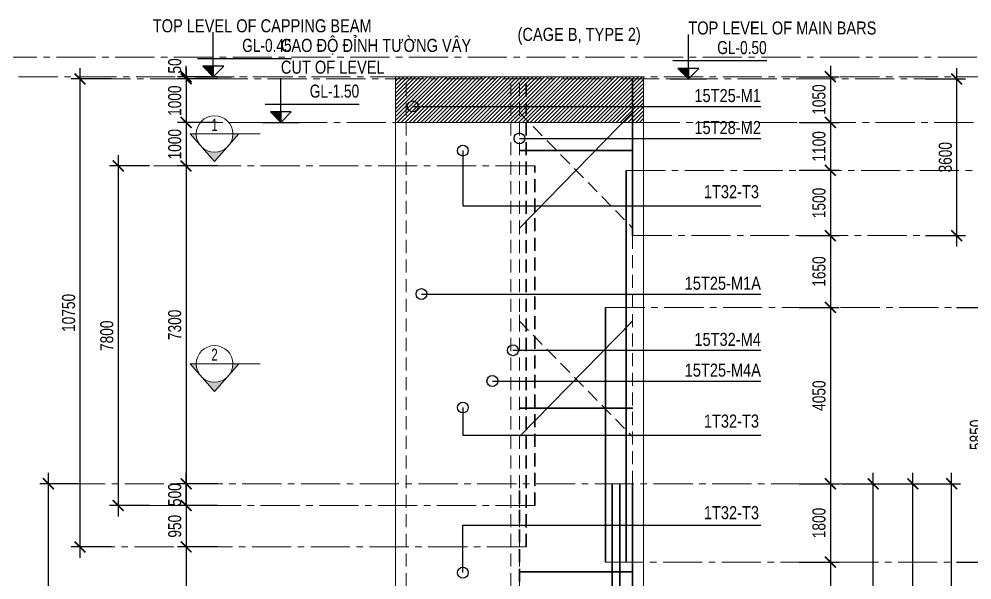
# Model space of a CAD drawing. Header units: millimetres. Extents: x 2746337 to 7547699, y -363432 to 15720.
# Drawn here: x 3799985 to 3821882, y -11918 to 964 of the extents above; entities that cross this region are included whole.
import ezdxf
from ezdxf.enums import TextEntityAlignment as Align

# ---------------------------------------------------------------- set-up
doc = ezdxf.new("R2010")
doc.units = ezdxf.units.MM
doc.header["$LTSCALE"] = 1200
doc.header["$PDMODE"] = 3
for name, pattern in [('CENTER2', [1.125, 0.75, -0.125, 0.125, -0.125]), ('CONTINOUS', [0]), ('HIDDEN', [0.375, 0.25, -0.125])]:
    doc.linetypes.add(name, pattern=pattern)
for name, color, linetype, lineweight in [('1', 9, 'Continuous', 13), ('BOUND', 3, 'Continuous', 20), ('C1CO', 4, 'Continuous', 35), ('ENOTE', 2, 'Continuous', 15), ('Grid line', 160, 'CENTER2', 5), ('HIDE', 8, 'HIDDEN', 13), ('K-THUOC', 1, 'Continuous', 18), ('LEADER', 8, 'Continuous', 9), ('T1CO', 4, 'Continuous', 20), ('T1HI', 4, 'HIDDEN', 13), ('TCCO', 4, 'Continuous', 35), ('TCHI', 4, 'HIDDEN', 30), ('TEXTMA', 2, 'Continuous', 13), ('TEXTVN', 2, 'Continuous', 20)]:
    doc.layers.add(name, color=color, linetype=linetype, lineweight=lineweight)
for name, color, linetype in [('CDC.02.DIM', 1, 'Continuous'), ('CDC.06.TEXT', 2, 'Continuous'), ('CDC.10.HATCH', 251, 'Continuous')]:
    doc.layers.add(name, color=color, linetype=linetype)
doc.styles.add('DB_Arial', font='arial.ttf', dxfattribs={"width": 0.8})
doc.styles.add('SMTEXT', font='arial.ttf', dxfattribs={"width": 0.75})
doc.styles.add('TEXTVN', font='VHELVCN.TTF', dxfattribs={"width": 0.8})
doc.dimstyles.new('BSV1-100', dxfattribs={"dimtxt": 300, "dimasz": 250, "dimexe": 200, "dimexo": 0, "dimgap": 108, "dimtad": 1, "dimdec": 0, "dimdsep": 46, "dimtxsty": 'SMTEXT', "dimblk": 'ARCHTICK', "dimcen": 100, "dimdle": 250, "dimclrd": 256, "dimclre": 256, "dimclrt": 1, "dimadec": 0, "dimazin": 0, "dimtfac": 1, "dimtdec": 0, "dimtix": 1, "dimtmove": 2, "dimatfit": 3, "dimfxl": 720, "dimfxlon": 1, "dimtolj": 1, "dimtzin": 0, "dimarcsym": 0})
doc.dimstyles.new('BSV25', dxfattribs={"dimtxt": 300, "dimasz": 250, "dimexe": 200, "dimexo": 0, "dimgap": 108, "dimtad": 1, "dimdec": 0, "dimlfac": 0.25, "dimdsep": 46, "dimtxsty": 'SMTEXT', "dimblk": 'ARCHTICK', "dimcen": 100, "dimdle": 250, "dimclrd": 256, "dimclre": 256, "dimclrt": 2, "dimadec": 0, "dimazin": 0, "dimtfac": 1, "dimtdec": 0, "dimtix": 1, "dimtmove": 2, "dimatfit": 3, "dimfxl": 800, "dimfxlon": 1, "dimtolj": 1, "dimtzin": 0, "dimarcsym": 0})

# ---------------------------------------------------------------- blocks, each defined once
blk = doc.blocks.new('_ArchTick')
at = {"color": 0, "linetype": 'ByBlock', "const_width": 0.15}
blk.add_lwpolyline([(-0.5, -0.5), (0.5, 0.5)], dxfattribs=at)
blk = doc.blocks.new('*D2660')
at = {"layer": 'Defpoints', "color": 0, "transparency": 16777216}
for p in [(3769489, 90), (3768926, -4760), (3804039, -4760)]:
    blk.add_point(p, dxfattribs=at)
at = {"layer": 'K-THUOC', "lineweight": -2, "transparency": 16777216}
for p, q in [((3768926, 340), (3768926, -5010)), ((3769489, 90), (3768726, 90)), ((3769646, -4760), (3768726, -4760))]:
    blk.add_line(p, q, dxfattribs=at)
at = {"layer": 'K-THUOC', "lineweight": -2, "transparency": 16777216, "xscale": 250, "yscale": 250, "zscale": 250}
for p, rotation in [((3768926, 90), 90), ((3768926, -4760), 270)]:
    blk.add_blockref('_ArchTick', p, dxfattribs=dict(at, rotation=rotation))
at = {"layer": 'K-THUOC', "color": 1, "transparency": 16777216, "insert": (3768665, -2335), "char_height": 300, "attachment_point": 5, "rotation": 90, "style": 'SMTEXT'}
blk.add_mtext('\\A1;4850', dxfattribs=at)
blk = doc.blocks.new('*D2661')
at = {"layer": 'Defpoints', "color": 0, "transparency": 16777216}
for p in [(3804039, -4760), (3768926, -9260), (3804039, -9260)]:
    blk.add_point(p, dxfattribs=at)
at = {"layer": 'K-THUOC', "lineweight": -2, "transparency": 16777216}
for p, q in [((3768926, -4510), (3768926, -9510)), ((3769646, -4760), (3768726, -4760)), ((3769646, -9260), (3768726, -9260))]:
    blk.add_line(p, q, dxfattribs=at)
at = {"layer": 'K-THUOC', "lineweight": -2, "transparency": 16777216, "xscale": 250, "yscale": 250, "zscale": 250}
for p, rotation in [((3768926, -4760), 90), ((3768926, -9260), 270)]:
    blk.add_blockref('_ArchTick', p, dxfattribs=dict(at, rotation=rotation))
at = {"layer": 'K-THUOC', "color": 1, "transparency": 16777216, "insert": (3768665, -7010), "char_height": 300, "attachment_point": 5, "rotation": 90, "style": 'SMTEXT'}
blk.add_mtext('\\A1;4500', dxfattribs=at)
blk = doc.blocks.new('*D2662')
at = {"layer": 'Defpoints', "color": 0, "transparency": 16777216}
for p in [(3804039, -9260), (3768926, -13060), (3804039, -13060)]:
    blk.add_point(p, dxfattribs=at)
at = {"layer": 'K-THUOC', "lineweight": -2, "transparency": 16777216}
for p, q in [((3768926, -9010), (3768926, -13310)), ((3769646, -9260), (3768726, -9260)), ((3769646, -13060), (3768726, -13060))]:
    blk.add_line(p, q, dxfattribs=at)
at = {"layer": 'K-THUOC', "lineweight": -2, "transparency": 16777216, "xscale": 250, "yscale": 250, "zscale": 250}
for p, rotation in [((3768926, -9260), 90), ((3768926, -13060), 270)]:
    blk.add_blockref('_ArchTick', p, dxfattribs=dict(at, rotation=rotation))
at = {"layer": 'K-THUOC', "color": 1, "transparency": 16777216, "insert": (3768665, -11160), "char_height": 300, "attachment_point": 5, "rotation": 90, "style": 'SMTEXT'}
blk.add_mtext('\\A1;3800', dxfattribs=at)
blk = doc.blocks.new('*D2665')
at = {"layer": 'Defpoints', "color": 0, "transparency": 16777216}
for p in [(3825555, -1410), (3819858, -25910), (3830723, -25910)]:
    blk.add_point(p, dxfattribs=at)
at = {"layer": 'K-THUOC', "lineweight": -2, "transparency": 16777216}
for p, q in [((3830723, -1160), (3830723, -26160)), ((3830003, -1410), (3830923, -1410)), ((3830003, -25910), (3830923, -25910))]:
    blk.add_line(p, q, dxfattribs=at)
at = {"layer": 'K-THUOC', "lineweight": -2, "transparency": 16777216, "xscale": 250, "yscale": 250, "zscale": 250}
for p, rotation in [((3830723, -1410), 90), ((3830723, -25910), 270)]:
    blk.add_blockref('_ArchTick', p, dxfattribs=dict(at, rotation=rotation))
at = {"layer": 'K-THUOC', "color": 1, "transparency": 16777216, "insert": (3830462, -13660), "char_height": 300, "attachment_point": 5, "rotation": 90, "style": 'SMTEXT'}
blk.add_mtext('\\A1;24500', dxfattribs=at)
blk = doc.blocks.new('*D2667')
at = {"layer": 'Defpoints', "color": 0, "transparency": 16777216}
for p in [(3824755, 90), (3831784, 90), (3819858, -25910)]:
    blk.add_point(p, dxfattribs=at)
at = {"layer": 'K-THUOC', "lineweight": -2, "transparency": 16777216}
for p, q in [((3831784, -26160), (3831784, 340)), ((3831064, 90), (3831984, 90)), ((3831064, -25910), (3831984, -25910))]:
    blk.add_line(p, q, dxfattribs=at)
at = {"layer": 'K-THUOC', "lineweight": -2, "transparency": 16777216, "xscale": 250, "yscale": 250, "zscale": 250}
for p, rotation in [((3831784, 90), 90), ((3831784, -25910), 270)]:
    blk.add_blockref('_ArchTick', p, dxfattribs=dict(at, rotation=rotation))
at = {"layer": 'K-THUOC', "color": 1, "transparency": 16777216, "insert": (3831522, -12910), "char_height": 300, "attachment_point": 5, "rotation": 90, "style": 'SMTEXT'}
blk.add_mtext('\\A1;26000', dxfattribs=at)
blk = doc.blocks.new('SIGSEC')
at = {"layer": '1', "lineweight": 9}
h = blk.add_hatch(color=256, dxfattribs=at)
h.dxf.hatch_style = 1
h.paths.add_polyline_path([(-420, 0), (-560, 0), (-315, -278, -0.182676)])
h = blk.add_hatch(color=256, dxfattribs=at)
h.dxf.hatch_style = 1
h.paths.add_polyline_path([(560, 0), (420, 0, -0.182676), (315, -278)])
h = blk.add_hatch(color=256, dxfattribs=at)
h.dxf.hatch_style = 1
h.paths.add_polyline_path([(315, -278, -0.451416), (-315, -278), (0, -635)])
at = {"layer": '1', "lineweight": 9, "elevation": 0}
blk.add_lwpolyline([(1050, 0), (-560, 0), (0, -635), (560, 0)], dxfattribs=at)
at = {"layer": '1', "lineweight": 9}
blk.add_circle((0, 0), 420, dxfattribs=at)
at = {"layer": 'BOUND', "lineweight": 9, "style": 'TEXTVN', "width": 0.8}
blk.add_attdef('SEC', text='', height=280, dxfattribs=at).set_placement((0, 210, 0), align=Align.MIDDLE_CENTER)
blk = doc.blocks.new('*D2675')
at = {"layer": 'Defpoints', "color": 0, "transparency": 16777216}
for p in [(3814334, -360), (3814334, -1410), (3818629, -1410)]:
    blk.add_point(p, dxfattribs=at)
at = {"layer": 'K-THUOC', "lineweight": -2, "transparency": 16777216}
for p, q in [((3818629, -110), (3818629, -1660)), ((3817909, -360), (3818829, -360)), ((3817909, -1410), (3818829, -1410))]:
    blk.add_line(p, q, dxfattribs=at)
at = {"layer": 'K-THUOC', "lineweight": -2, "transparency": 16777216, "xscale": 250, "yscale": 250, "zscale": 250}
for p, rotation in [((3818629, -360), 90), ((3818629, -1410), 270)]:
    blk.add_blockref('_ArchTick', p, dxfattribs=dict(at, rotation=rotation))
at = {"layer": 'K-THUOC', "color": 1, "transparency": 16777216, "insert": (3818368, -885), "char_height": 300, "attachment_point": 5, "rotation": 90, "style": 'SMTEXT'}
blk.add_mtext('\\A1;1050', dxfattribs=at)
blk = doc.blocks.new('*D2676')
at = {"layer": 'Defpoints', "color": 0, "transparency": 16777216}
for p in [(3811854, -2510), (3811854, -4010), (3818629, -4010)]:
    blk.add_point(p, dxfattribs=at)
at = {"layer": 'K-THUOC', "lineweight": -2, "transparency": 16777216}
for p, q in [((3818629, -2260), (3818629, -4260)), ((3817909, -2510), (3818829, -2510)), ((3817909, -4010), (3818829, -4010))]:
    blk.add_line(p, q, dxfattribs=at)
at = {"layer": 'K-THUOC', "lineweight": -2, "transparency": 16777216, "xscale": 250, "yscale": 250, "zscale": 250}
for p, rotation in [((3818629, -2510), 90), ((3818629, -4010), 270)]:
    blk.add_blockref('_ArchTick', p, dxfattribs=dict(at, rotation=rotation))
at = {"layer": 'K-THUOC', "color": 1, "transparency": 16777216, "insert": (3818368, -3260), "char_height": 300, "attachment_point": 5, "rotation": 90, "style": 'SMTEXT'}
blk.add_mtext('\\A1;1500', dxfattribs=at)
blk = doc.blocks.new('*D2677')
at = {"layer": 'Defpoints', "color": 0, "transparency": 16777216}
for p in [(3811854, -4010), (3811854, -5660), (3818629, -5660)]:
    blk.add_point(p, dxfattribs=at)
at = {"layer": 'K-THUOC', "lineweight": -2, "transparency": 16777216}
for p, q in [((3818629, -3760), (3818629, -5910)), ((3817909, -4010), (3818829, -4010)), ((3817909, -5660), (3818829, -5660))]:
    blk.add_line(p, q, dxfattribs=at)
at = {"layer": 'K-THUOC', "lineweight": -2, "transparency": 16777216, "xscale": 250, "yscale": 250, "zscale": 250}
for p, rotation in [((3818629, -4010), 90), ((3818629, -5660), 270)]:
    blk.add_blockref('_ArchTick', p, dxfattribs=dict(at, rotation=rotation))
at = {"layer": 'K-THUOC', "color": 1, "transparency": 16777216, "insert": (3818368, -4835), "char_height": 300, "attachment_point": 5, "rotation": 90, "style": 'SMTEXT'}
blk.add_mtext('\\A1;1650', dxfattribs=at)
blk = doc.blocks.new('*D2678')
at = {"layer": 'Defpoints', "color": 0, "transparency": 16777216}
for p in [(3811854, -5660), (3811854, -9710), (3818629, -9710)]:
    blk.add_point(p, dxfattribs=at)
at = {"layer": 'K-THUOC', "lineweight": -2, "transparency": 16777216}
for p, q in [((3818629, -5410), (3818629, -9960)), ((3817909, -5660), (3818829, -5660)), ((3817909, -9710), (3818829, -9710))]:
    blk.add_line(p, q, dxfattribs=at)
at = {"layer": 'K-THUOC', "lineweight": -2, "transparency": 16777216, "xscale": 250, "yscale": 250, "zscale": 250}
for p, rotation in [((3818629, -5660), 90), ((3818629, -9710), 270)]:
    blk.add_blockref('_ArchTick', p, dxfattribs=dict(at, rotation=rotation))
at = {"layer": 'K-THUOC', "color": 1, "transparency": 16777216, "insert": (3818368, -7685), "char_height": 300, "attachment_point": 5, "rotation": 90, "style": 'SMTEXT'}
blk.add_mtext('\\A1;4050', dxfattribs=at)
blk = doc.blocks.new('*D2679')
at = {"layer": 'Defpoints', "color": 0, "transparency": 16777216}
for p in [(3811854, -9710), (3811854, -11510), (3818629, -11510)]:
    blk.add_point(p, dxfattribs=at)
at = {"layer": 'K-THUOC', "lineweight": -2, "transparency": 16777216}
for p, q in [((3818629, -9460), (3818629, -11760)), ((3817909, -9710), (3818829, -9710)), ((3817909, -11510), (3818829, -11510))]:
    blk.add_line(p, q, dxfattribs=at)
at = {"layer": 'K-THUOC', "lineweight": -2, "transparency": 16777216, "xscale": 250, "yscale": 250, "zscale": 250}
for p, rotation in [((3818629, -9710), 90), ((3818629, -11510), 270)]:
    blk.add_blockref('_ArchTick', p, dxfattribs=dict(at, rotation=rotation))
at = {"layer": 'K-THUOC', "color": 1, "transparency": 16777216, "insert": (3818368, -10610), "char_height": 300, "attachment_point": 5, "rotation": 90, "style": 'SMTEXT'}
blk.add_mtext('\\A1;1800', dxfattribs=at)
blk = doc.blocks.new('*D2680')
at = {"layer": 'Defpoints', "color": 0, "transparency": 16777216}
for p in [(3811854, -11510), (3811854, -18710), (3818629, -18710)]:
    blk.add_point(p, dxfattribs=at)
at = {"layer": 'K-THUOC', "lineweight": -2, "transparency": 16777216}
for p, q in [((3818629, -11260), (3818629, -18960)), ((3817909, -11510), (3818829, -11510)), ((3817909, -18710), (3818829, -18710))]:
    blk.add_line(p, q, dxfattribs=at)
at = {"layer": 'K-THUOC', "lineweight": -2, "transparency": 16777216, "xscale": 250, "yscale": 250, "zscale": 250}
for p, rotation in [((3818629, -11510), 90), ((3818629, -18710), 270)]:
    blk.add_blockref('_ArchTick', p, dxfattribs=dict(at, rotation=rotation))
at = {"layer": 'K-THUOC', "color": 1, "transparency": 16777216, "insert": (3818368, -15110), "char_height": 300, "attachment_point": 5, "rotation": 90, "style": 'SMTEXT'}
blk.add_mtext('\\A1;7200', dxfattribs=at)
blk = doc.blocks.new('*D2685')
at = {"layer": 'Defpoints', "color": 0, "transparency": 16777216}
for p in [(3810803, -9710), (3821416, -9710), (3810803, -21410)]:
    blk.add_point(p, dxfattribs=at)
at = {"layer": 'K-THUOC', "lineweight": -2, "transparency": 16777216}
for p, q in [((3821416, -21660), (3821416, -9460)), ((3820696, -9710), (3821616, -9710)), ((3820696, -21410), (3821616, -21410))]:
    blk.add_line(p, q, dxfattribs=at)
at = {"layer": 'K-THUOC', "lineweight": -2, "transparency": 16777216, "xscale": 250, "yscale": 250, "zscale": 250}
for p, rotation in [((3821416, -9710), 90), ((3821416, -21410), 270)]:
    blk.add_blockref('_ArchTick', p, dxfattribs=dict(at, rotation=rotation))
at = {"layer": 'K-THUOC', "color": 1, "transparency": 16777216, "insert": (3821155, -15560), "char_height": 300, "attachment_point": 5, "rotation": 90, "style": 'SMTEXT'}
blk.add_mtext('\\A1;11700', dxfattribs=at)
blk = doc.blocks.new('*D2686')
at = {"layer": 'Defpoints', "color": 0, "transparency": 16777216}
for p in [(3812068, -2510), (3823147, -2510), (3812068, -11510)]:
    blk.add_point(p, dxfattribs=at)
at = {"layer": 'K-THUOC', "lineweight": -2, "transparency": 16777216}
for p, q in [((3823147, -11760), (3823147, -2260)), ((3822427, -2510), (3823347, -2510)), ((3822427, -11510), (3823347, -11510))]:
    blk.add_line(p, q, dxfattribs=at)
at = {"layer": 'K-THUOC', "lineweight": -2, "transparency": 16777216, "xscale": 250, "yscale": 250, "zscale": 250}
for p, rotation in [((3823147, -2510), 90), ((3823147, -11510), 270)]:
    blk.add_blockref('_ArchTick', p, dxfattribs=dict(at, rotation=rotation))
at = {"layer": 'K-THUOC', "color": 1, "transparency": 16777216, "insert": (3822886, -7010), "char_height": 300, "attachment_point": 5, "rotation": 90, "style": 'SMTEXT'}
blk.add_mtext('\\A1;9000', dxfattribs=at)
blk = doc.blocks.new('*D2687')
at = {"layer": 'Defpoints', "color": 0, "transparency": 16777216}
for p in [(3811484, -410), (3821532, -410), (3811504, -4010)]:
    blk.add_point(p, dxfattribs=at)
at = {"layer": 'K-THUOC', "lineweight": -2, "transparency": 16777216}
for p, q in [((3821532, -4260), (3821532, -160)), ((3820812, -410), (3821732, -410)), ((3820812, -4010), (3821732, -4010))]:
    blk.add_line(p, q, dxfattribs=at)
at = {"layer": 'K-THUOC', "lineweight": -2, "transparency": 16777216, "xscale": 250, "yscale": 250, "zscale": 250}
for p, rotation in [((3821532, -410), 90), ((3821532, -4010), 270)]:
    blk.add_blockref('_ArchTick', p, dxfattribs=dict(at, rotation=rotation))
at = {"layer": 'K-THUOC', "color": 1, "transparency": 16777216, "insert": (3821271, -2210), "char_height": 300, "attachment_point": 5, "rotation": 90, "style": 'SMTEXT'}
blk.add_mtext('\\A1;3600', dxfattribs=at)
blk = doc.blocks.new('*D2688')
at = {"layer": 'Defpoints', "color": 0, "transparency": 16777216}
for p in [(3810503, -9710), (3820524, -9710), (3810503, -19710)]:
    blk.add_point(p, dxfattribs=at)
at = {"layer": 'K-THUOC', "lineweight": -2, "transparency": 16777216}
for p, q in [((3820524, -19960), (3820524, -9460)), ((3819804, -9710), (3820724, -9710)), ((3819804, -19710), (3820724, -19710))]:
    blk.add_line(p, q, dxfattribs=at)
at = {"layer": 'K-THUOC', "lineweight": -2, "transparency": 16777216, "xscale": 250, "yscale": 250, "zscale": 250}
for p, rotation in [((3820524, -9710), 90), ((3820524, -19710), 270)]:
    blk.add_blockref('_ArchTick', p, dxfattribs=dict(at, rotation=rotation))
at = {"layer": 'K-THUOC', "color": 1, "transparency": 16777216, "insert": (3820262, -14710), "char_height": 300, "attachment_point": 5, "rotation": 90, "style": 'SMTEXT'}
blk.add_mtext('\\A1;10000', dxfattribs=at)
blk = doc.blocks.new('*D2689')
at = {"layer": 'Defpoints', "color": 0, "transparency": 16777216}
for p in [(3811098, -9710), (3819613, -9710), (3811098, -18710)]:
    blk.add_point(p, dxfattribs=at)
at = {"layer": 'K-THUOC', "lineweight": -2, "transparency": 16777216}
for p, q in [((3819613, -18960), (3819613, -9460)), ((3818893, -9710), (3819813, -9710)), ((3818893, -18710), (3819813, -18710))]:
    blk.add_line(p, q, dxfattribs=at)
at = {"layer": 'K-THUOC', "lineweight": -2, "transparency": 16777216, "xscale": 250, "yscale": 250, "zscale": 250}
for p, rotation in [((3819613, -9710), 90), ((3819613, -18710), 270)]:
    blk.add_blockref('_ArchTick', p, dxfattribs=dict(at, rotation=rotation))
at = {"layer": 'K-THUOC', "color": 1, "transparency": 16777216, "insert": (3819352, -14210), "char_height": 300, "attachment_point": 5, "rotation": 90, "style": 'SMTEXT'}
blk.add_mtext('\\A1;9000', dxfattribs=at)
blk = doc.blocks.new('*D2690')
at = {"layer": 'Defpoints', "color": 0, "transparency": 16777216}
for p in [(3808880, -2410), (3803824, -9710), (3808880, -9710)]:
    blk.add_point(p, dxfattribs=at)
at = {"layer": 'K-THUOC', "lineweight": -2, "transparency": 16777216}
for p, q in [((3803824, -2160), (3803824, -9960)), ((3804544, -2410), (3803624, -2410)), ((3804544, -9710), (3803624, -9710))]:
    blk.add_line(p, q, dxfattribs=at)
at = {"layer": 'K-THUOC', "lineweight": -2, "transparency": 16777216, "xscale": 250, "yscale": 250, "zscale": 250}
for p, rotation in [((3803824, -2410), 90), ((3803824, -9710), 270)]:
    blk.add_blockref('_ArchTick', p, dxfattribs=dict(at, rotation=rotation))
at = {"layer": 'K-THUOC', "color": 1, "transparency": 16777216, "insert": (3803563, -6060), "char_height": 300, "attachment_point": 5, "rotation": 90, "style": 'SMTEXT'}
blk.add_mtext('\\A1;7300', dxfattribs=at)
blk = doc.blocks.new('*D2691')
at = {"layer": 'Defpoints', "color": 0, "transparency": 16777216}
for p in [(3808880, -11160), (3803824, -14110), (3808880, -14110)]:
    blk.add_point(p, dxfattribs=at)
at = {"layer": 'K-THUOC', "lineweight": -2, "transparency": 16777216}
for p, q in [((3803824, -10910), (3803824, -14360)), ((3804544, -11160), (3803624, -11160)), ((3804544, -14110), (3803624, -14110))]:
    blk.add_line(p, q, dxfattribs=at)
at = {"layer": 'K-THUOC', "lineweight": -2, "transparency": 16777216, "xscale": 250, "yscale": 250, "zscale": 250}
for p, rotation in [((3803824, -11160), 90), ((3803824, -14110), 270)]:
    blk.add_blockref('_ArchTick', p, dxfattribs=dict(at, rotation=rotation))
at = {"layer": 'K-THUOC', "color": 1, "transparency": 16777216, "insert": (3803563, -12635), "char_height": 300, "attachment_point": 5, "rotation": 90, "style": 'SMTEXT'}
blk.add_mtext('\\A1;2950', dxfattribs=at)
blk = doc.blocks.new('*D2693')
at = {"layer": 'Defpoints', "color": 0, "transparency": 16777216}
for p in [(3800660, -9710), (3809080, -9710), (3809080, -21410)]:
    blk.add_point(p, dxfattribs=at)
at = {"layer": 'K-THUOC', "lineweight": -2, "transparency": 16777216}
for p, q in [((3800660, -21660), (3800660, -9460)), ((3801380, -9710), (3800460, -9710)), ((3801380, -21410), (3800460, -21410))]:
    blk.add_line(p, q, dxfattribs=at)
at = {"layer": 'K-THUOC', "lineweight": -2, "transparency": 16777216, "xscale": 250, "yscale": 250, "zscale": 250}
for p, rotation in [((3800660, -9710), 90), ((3800660, -21410), 270)]:
    blk.add_blockref('_ArchTick', p, dxfattribs=dict(at, rotation=rotation))
at = {"layer": 'K-THUOC', "color": 1, "transparency": 16777216, "insert": (3800398, -15560), "char_height": 300, "attachment_point": 5, "rotation": 90, "style": 'SMTEXT'}
blk.add_mtext('\\A1;11700', dxfattribs=at)
blk = doc.blocks.new('*D2694')
at = {"layer": 'Defpoints', "color": 0, "transparency": 16777216}
for p in [(3801386, -410), (3811638, -410), (3806603, -11160)]:
    blk.add_point(p, dxfattribs=at)
at = {"layer": 'K-THUOC', "lineweight": -2, "transparency": 16777216}
for p, q in [((3801386, -11410), (3801386, -160)), ((3802106, -410), (3801186, -410)), ((3802106, -11160), (3801186, -11160))]:
    blk.add_line(p, q, dxfattribs=at)
at = {"layer": 'K-THUOC', "lineweight": -2, "transparency": 16777216, "xscale": 250, "yscale": 250, "zscale": 250}
for p, rotation in [((3801386, -410), 90), ((3801386, -11160), 270)]:
    blk.add_blockref('_ArchTick', p, dxfattribs=dict(at, rotation=rotation))
at = {"layer": 'K-THUOC', "color": 1, "transparency": 16777216, "insert": (3801125, -5785), "char_height": 300, "attachment_point": 5, "rotation": 90, "style": 'SMTEXT'}
blk.add_mtext('\\A1;10750', dxfattribs=at)
blk = doc.blocks.new('*D2695')
at = {"layer": 'Defpoints', "color": 0, "transparency": 16777216}
for p in [(3806846, -2410), (3802264, -10210), (3806846, -10210)]:
    blk.add_point(p, dxfattribs=at)
at = {"layer": 'K-THUOC', "lineweight": -2, "transparency": 16777216}
for p, q in [((3802264, -2160), (3802264, -10460)), ((3802984, -2410), (3802064, -2410)), ((3802984, -10210), (3802064, -10210))]:
    blk.add_line(p, q, dxfattribs=at)
at = {"layer": 'K-THUOC', "lineweight": -2, "transparency": 16777216, "xscale": 250, "yscale": 250, "zscale": 250}
for p, rotation in [((3802264, -2410), 90), ((3802264, -10210), 270)]:
    blk.add_blockref('_ArchTick', p, dxfattribs=dict(at, rotation=rotation))
at = {"layer": 'K-THUOC', "color": 1, "transparency": 16777216, "insert": (3802003, -6310), "char_height": 300, "attachment_point": 5, "rotation": 90, "style": 'SMTEXT'}
blk.add_mtext('\\A1;7800', dxfattribs=at)
blk = doc.blocks.new('*D2696')
at = {"layer": 'Defpoints', "color": 0, "transparency": 16777216}
for p in [(3806454, -10210), (3803824, -11160), (3808880, -11160)]:
    blk.add_point(p, dxfattribs=at)
at = {"layer": 'K-THUOC', "lineweight": -2, "transparency": 16777216}
for p, q in [((3803824, -9960), (3803824, -11410)), ((3804544, -10210), (3803624, -10210)), ((3804544, -11160), (3803624, -11160))]:
    blk.add_line(p, q, dxfattribs=at)
at = {"layer": 'K-THUOC', "lineweight": -2, "transparency": 16777216, "xscale": 250, "yscale": 250, "zscale": 250}
for p, rotation in [((3803824, -10210), 90), ((3803824, -11160), 270)]:
    blk.add_blockref('_ArchTick', p, dxfattribs=dict(at, rotation=rotation))
at = {"layer": 'K-THUOC', "color": 1, "transparency": 16777216, "insert": (3803563, -10685), "char_height": 300, "attachment_point": 5, "rotation": 90, "style": 'SMTEXT'}
blk.add_mtext('\\A1;950', dxfattribs=at)
blk = doc.blocks.new('*D2697')
at = {"layer": 'Defpoints', "color": 0, "transparency": 16777216}
for p in [(3814334, -1410), (3811854, -2510), (3818629, -2510)]:
    blk.add_point(p, dxfattribs=at)
at = {"layer": 'K-THUOC', "lineweight": -2, "transparency": 16777216}
for p, q in [((3818629, -1160), (3818629, -2760)), ((3817909, -1410), (3818829, -1410)), ((3817909, -2510), (3818829, -2510))]:
    blk.add_line(p, q, dxfattribs=at)
at = {"layer": 'K-THUOC', "lineweight": -2, "transparency": 16777216, "xscale": 250, "yscale": 250, "zscale": 250}
for p, rotation in [((3818629, -1410), 90), ((3818629, -2510), 270)]:
    blk.add_blockref('_ArchTick', p, dxfattribs=dict(at, rotation=rotation))
at = {"layer": 'K-THUOC', "color": 1, "transparency": 16777216, "insert": (3818368, -1960), "char_height": 300, "attachment_point": 5, "rotation": 90, "style": 'SMTEXT'}
blk.add_mtext('\\A1;1100', dxfattribs=at)
blk = doc.blocks.new('*D2698')
at = {"layer": 'Defpoints', "color": 0, "transparency": 16777216}
for p in [(3808634, -1410), (3803824, -2410), (3808880, -2410)]:
    blk.add_point(p, dxfattribs=at)
at = {"layer": 'K-THUOC', "lineweight": -2, "transparency": 16777216}
for p, q in [((3803824, -1160), (3803824, -2660)), ((3804544, -1410), (3803624, -1410)), ((3804544, -2410), (3803624, -2410))]:
    blk.add_line(p, q, dxfattribs=at)
at = {"layer": 'K-THUOC', "lineweight": -2, "transparency": 16777216, "xscale": 250, "yscale": 250, "zscale": 250}
for p, rotation in [((3803824, -1410), 90), ((3803824, -2410), 270)]:
    blk.add_blockref('_ArchTick', p, dxfattribs=dict(at, rotation=rotation))
at = {"layer": 'K-THUOC', "color": 1, "transparency": 16777216, "insert": (3803563, -1910), "char_height": 300, "attachment_point": 5, "rotation": 90, "style": 'SMTEXT'}
blk.add_mtext('\\A1;1000', dxfattribs=at)
blk = doc.blocks.new('*D2699')
at = {"layer": 'Defpoints', "color": 0, "transparency": 16777216}
for p in [(3803824, -9710), (3808880, -9710), (3806454, -10210)]:
    blk.add_point(p, dxfattribs=at)
at = {"layer": 'K-THUOC', "lineweight": -2, "transparency": 16777216}
for p, q in [((3803824, -9710), (3803824, -9460)), ((3804544, -9710), (3803624, -9710)), ((3803824, -10210), (3803824, -9710)), ((3804544, -10210), (3803624, -10210)), ((3803824, -10210), (3803824, -10460))]:
    blk.add_line(p, q, dxfattribs=at)
at = {"layer": 'K-THUOC', "lineweight": -2, "transparency": 16777216, "xscale": 250, "yscale": 250, "zscale": 250}
for p, rotation in [((3803824, -9710), 270), ((3803824, -10210), 90)]:
    blk.add_blockref('_ArchTick', p, dxfattribs=dict(at, rotation=rotation))
at = {"layer": 'K-THUOC', "color": 1, "transparency": 16777216, "insert": (3803563, -9960), "char_height": 300, "attachment_point": 5, "rotation": 90, "style": 'SMTEXT'}
blk.add_mtext('\\A1;500', dxfattribs=at)
blk = doc.blocks.new('*D2700')
at = {"layer": 'Defpoints', "color": 0, "transparency": 16777216}
for p in [(3811768, -5660), (3811768, -11510), (3822246, -11510)]:
    blk.add_point(p, dxfattribs=at)
at = {"layer": 'K-THUOC', "lineweight": -2, "transparency": 16777216}
for p, q in [((3822246, -5410), (3822246, -11760)), ((3821526, -5660), (3822446, -5660)), ((3821526, -11510), (3822446, -11510))]:
    blk.add_line(p, q, dxfattribs=at)
at = {"layer": 'K-THUOC', "lineweight": -2, "transparency": 16777216, "xscale": 250, "yscale": 250, "zscale": 250}
for p, rotation in [((3822246, -5660), 90), ((3822246, -11510), 270)]:
    blk.add_blockref('_ArchTick', p, dxfattribs=dict(at, rotation=rotation))
at = {"layer": 'K-THUOC', "color": 1, "transparency": 16777216, "insert": (3821985, -8585), "char_height": 300, "attachment_point": 5, "rotation": 90, "style": 'SMTEXT'}
blk.add_mtext('\\A1;5850', dxfattribs=at)
blk = doc.blocks.new('*D2704')
at = {"layer": 'Defpoints', "color": 0, "transparency": 16777216}
for p in [(3803824, -360), (3808904, -360), (3808904, -410)]:
    blk.add_point(p, dxfattribs=at)
at = {"layer": 'K-THUOC', "lineweight": -2, "transparency": 16777216}
for p, q in [((3803824, -360), (3803824, -110)), ((3804544, -360), (3803624, -360)), ((3804544, -410), (3803624, -410)), ((3803824, -410), (3803824, -360)), ((3803824, -410), (3803824, -660))]:
    blk.add_line(p, q, dxfattribs=at)
at = {"layer": 'K-THUOC', "lineweight": -2, "transparency": 16777216, "xscale": 250, "yscale": 250, "zscale": 250}
for p, rotation in [((3803824, -360), 270), ((3803824, -410), 90)]:
    blk.add_blockref('_ArchTick', p, dxfattribs=dict(at, rotation=rotation))
at = {"layer": 'K-THUOC', "color": 1, "transparency": 16777216, "insert": (3803563, -113), "char_height": 300, "attachment_point": 5, "rotation": 90, "style": 'SMTEXT'}
blk.add_mtext('\\A1;50', dxfattribs=at)
blk = doc.blocks.new('*D2708')
at = {"layer": 'Defpoints', "color": 0, "transparency": 16777216}
for p in [(3808634, -410), (3803824, -1410), (3808634, -1410)]:
    blk.add_point(p, dxfattribs=at)
at = {"layer": 'K-THUOC', "lineweight": -2, "transparency": 16777216}
for p, q in [((3803824, -160), (3803824, -1660)), ((3804544, -410), (3803624, -410)), ((3804544, -1410), (3803624, -1410))]:
    blk.add_line(p, q, dxfattribs=at)
at = {"layer": 'K-THUOC', "lineweight": -2, "transparency": 16777216, "xscale": 250, "yscale": 250, "zscale": 250}
for p, rotation in [((3803824, -410), 90), ((3803824, -1410), 270)]:
    blk.add_blockref('_ArchTick', p, dxfattribs=dict(at, rotation=rotation))
at = {"layer": 'K-THUOC', "color": 1, "transparency": 16777216, "insert": (3803563, -910), "char_height": 300, "attachment_point": 5, "rotation": 90, "style": 'SMTEXT'}
blk.add_mtext('\\A1;1000', dxfattribs=at)
blk = doc.blocks.new('tag_cd')
at = {"layer": 'CDC.10.HATCH'}
blk.add_hatch(color=256, dxfattribs=at).paths.add_polyline_path([(180, 240), (420, 0), (420, 240)])
at = {"layer": 'CDC.02.DIM'}
for points in [[(420, 240), (420, 0), (660, 240), (180, 240), (420, 0), (420, 1020)], [(60, 420), (2220, 420)], [(0, 0), (840, 0)]]:
    blk.add_lwpolyline(points, dxfattribs=at)
at = {"layer": 'CDC.06.TEXT', "ltscale": 0.5, "style": 'SMTEXT', "width": 0.75}
blk.add_attdef('CD', text='', height=300, dxfattribs=at).set_placement((2220, 570), align=Align.RIGHT)

msp = doc.modelspace()

# ---------------------------------------------------------------- hatches: boundary and pattern name
at = {"layer": 'CDC.10.HATCH'}
h = msp.add_hatch(dxfattribs=at)
h.set_pattern_fill('ANSI31', color=256, scale=20)
h.set_pattern_definition([(45, (1038919.92, 76471.77), (-44.9012806, 44.9012806), [])])
h.paths.add_polyline_path([(3808634.3, -1410), (3814334.3, -1410), (3814334.3, -360), (3808634.3, -360)])

# ---------------------------------------------------------------- linework, layer by layer
at = {"layer": 'BOUND'}
for points in [[(3808634.3, -1410), (3814334.3, -1410), (3814334.3, -360), (3808634.3, -360)], [(3808634.3, -44910), (3814334.3, -44910), (3814334.3, -1410), (3808634.3, -1410)]]:
    msp.add_lwpolyline(points, close=True, dxfattribs=at)
at = {"layer": 'C1CO'}
for p, q in [((3814084.3, -410), (3814084.3, -4010)), ((3811488.5, -2057.1), (3814088.5, -2057.1)), ((3813934.3, -2510.4), (3813934.3, -11510.4)), ((3811488.5, -7974.5), (3814088.5, -7974.5)), ((3814084.3, -9710.4), (3814084.3, -21410.4)), ((3811488.5, -11735), (3814088.5, -11735))]:
    msp.add_line(p, q, dxfattribs=at)
at = {"layer": 'Grid line', "color": 2}
msp.add_line((3765745.1, 90), (3833055.6, 90), dxfattribs=at)
at = {"layer": 'Grid line'}
for p, q in [((3824617, -1410), (3803624.2, -1410)), ((3811836.5, -2409.8), (3803078, -2410)), ((3813934.3, -2510.3), (3822434.1, -2510.3)), ((3814084.3, -4010.3), (3821732.4, -4010.3)), ((3813462.8, -5660.3), (3822434.1, -5660.3)), ((3801065, -9710.3), (3821616.1, -9710.7)), ((3811836.5, -10210), (3802645.2, -10210)), ((3811638.5, -11160.5), (3801708.9, -11160.3)), ((3822434.1, -11510.3), (3813462.8, -11510.4))]:
    msp.add_line(p, q, dxfattribs=at)
for points in [[(3768926.3, -360), (3806839, -360)], [(3801645.9, -410), (3820932.5, -410)], [(3804004.2, -360), (3824617, -360)]]:
    msp.add_lwpolyline(points, dxfattribs=at)
at = {"layer": 'HIDE'}
for p, q in [((3808884.3, -44910), (3808884.3, -410)), ((3811284.3, -44910), (3811284.3, -410)), ((3811484.3, -44910), (3811484.3, -410)), ((3814084.3, -410), (3814084.3, -44910))]:
    msp.add_line(p, q, dxfattribs=at)
at = {"layer": 'T1CO'}
for points in [[(3814084.3, -1035.3), (3814084.3, -1185.3), (3811484.3, -3835.3), (3811484.3, -3985.3)], [(3814084.3, -5826.1), (3814084.3, -5976.1), (3811484.3, -8626.1), (3811484.3, -8776.1)]]:
    msp.add_lwpolyline(points, dxfattribs=at)
at = {"layer": 'T1HI'}
for points in [[(3811484.3, -1035.3), (3811484.3, -1185.3), (3814084.3, -3835.3), (3814084.3, -3985.3)], [(3811484.3, -5826.1), (3811484.3, -5976.1), (3814084.3, -8626.1), (3814084.3, -8776.1)]]:
    msp.add_lwpolyline(points, dxfattribs=at)
at = {"layer": 'TCCO'}
msp.add_line((3813787.5, -9710.4), (3813787.5, -18710), dxfattribs=at)
at = {"layer": 'TCHI', "linetype": 'HIDDEN'}
for p, q in [((3811638.5, -11160.5), (3811638.5, -410.2)), ((3811488.5, -21410.2), (3811488.5, -9710.2))]:
    msp.add_line(p, q, dxfattribs=at)
at = {"layer": 'TCHI', "color": 6, "linetype": 'HIDDEN'}
msp.add_line((3811836.5, -10209.8), (3811836.5, -2409.8), dxfattribs=at)
at = {"layer": 'TCHI', "color": 6, "linetype": 'CONTINOUS'}
for p, q in [((3813462.8, -11510.4), (3813462.8, -5660.4)), ((3813612.8, -19710), (3813612.8, -9710.4))]:
    msp.add_line(p, q, dxfattribs=at)

# ---------------------------------------------------------------- block references
at = {"layer": '1', "lineweight": 20}
for p, values in [((3804477.4, -1675.4), {'SEC': '1'}), ((3804477.4, -6955.4), {'SEC': '2'})]:
    msp.add_blockref('SIGSEC', p, dxfattribs=at).add_auto_attribs(values)
at = {"layer": 'ENOTE'}
for p, values in [((3804028.5, -360), {'CD': 'GL-0.45'}), ((3814945.3, -410), {'CD': 'GL-0.50'}), ((3805581.5, -1410), {'CD': 'GL-1.50'})]:
    msp.add_blockref('tag_cd', p, dxfattribs=at).add_auto_attribs(values)

# ---------------------------------------------------------------- texts
at = {"layer": 'TEXTMA', "style": 'DB_Arial', "width": 0.8}
for s, p in [('15T25-M1', (3817033, -942)), ('15T28-M2', (3817033, -1677)), ('1T32-T3', (3816988.8, -3150.7)), ('15T25-M1A', (3817033, -5252.9)), ('15T32-M4', (3817033, -6543)), ('15T25-M4A', (3817033, -7249.2)), ('1T32-T3', (3816988.8, -8419)), ('1T32-T3', (3816988.8, -10523.2))]:
    msp.add_text(s, height=300, rotation=360, dxfattribs=at).set_placement(p, align=Align.RIGHT)
at = {"layer": 'TEXTVN', "style": 'DB_Arial', "width": 0.8}
for s, p in [('TOP LEVEL OF CAPPING BEAM', (3803058.1, 660)), ('TOP LEVEL OF MAIN BARS', (3815365.3, 610)), ('CAO ĐỘ ĐỈNH TƯỜNG VÂY', (3806001.5, 210)), ('CUT OF LEVEL', (3806001.5, -290))]:
    msp.add_text(s, height=300, dxfattribs=at).set_placement(p)
msp.add_text('(CAGE B, TYPE 2)', height=300, rotation=360, dxfattribs=at).set_placement((3811441, 462.8))

# ---------------------------------------------------------------- dimensions: what is measured, and where the dimension line sits
at = {"layer": 'K-THUOC'}
for base, p1, p2, picture, middle in [((3768926.3, -4760), (3769488.7, 90), (3804039.5, -4760), '*D2660', (3768665.2, -2335)), ((3831783.7, 90), (3819858.3, -25910), (3824754.9, 90), '*D2667', (3831522.5, -12910)), ((3801385.9, -410.2), (3806603.2, -11160.3), (3811638.5, -410.2), '*D2694', (3801124.7, -5785.2)), ((3803824.2, -1410), (3808634.3, -410), (3808634.3, -1410), '*D2708', (3803563.1, -910)), ((3821532.4, -410), (3811504.5, -4010.3), (3811484.3, -410), '*D2687', (3821271.1, -2210.2)), ((3818629.4, -1410), (3814334.3, -360), (3814334.3, -1410), '*D2675', (3818368.2, -885)), ((3803824.2, -2410), (3808634.3, -1410), (3808880, -2410), '*D2698', (3803563.1, -1910)), ((3818629.4, -2510.3), (3814334.3, -1410), (3811854.5, -2510.3), '*D2697', (3818368.2, -1960.2)), ((3830722.8, -25910), (3825554.9, -1410), (3819858.3, -25910), '*D2665', (3830461.6, -13660)), ((3802264.2, -10209.7), (3806846.2, -2409.7), (3806846.2, -10209.7), '*D2695', (3802003.1, -6309.7)), ((3803824.2, -9710.3), (3808880, -2410), (3808880, -9710.3), '*D2690', (3803563, -6060.2)), ((3818629.4, -4010.3), (3811854.5, -2510.3), (3811854.5, -4010.3), '*D2676', (3818368.2, -3260.3)), ((3823147.4, -2510.3), (3812067.8, -11510.3), (3812067.8, -2510.3), '*D2686', (3822886.3, -7010.3)), ((3818629.4, -5660.3), (3811854.5, -4010.3), (3811854.5, -5660.3), '*D2677', (3818368.2, -4835.3)), ((3768926.3, -9260), (3804039.5, -4760), (3804039.5, -9260), '*D2661', (3768665.2, -7010)), ((3822245.7, -11510.3), (3811767.8, -5660.3), (3811767.8, -11510.3), '*D2700', (3821984.5, -8585.3)), ((3818629.4, -9710.3), (3811854.5, -5660.3), (3811854.5, -9710.3), '*D2678', (3818368.2, -7685.3)), ((3768926.3, -13060), (3804039.5, -9260), (3804039.5, -13060), '*D2662', (3768665.1, -11160)), ((3800659.6, -9710), (3809080, -21410), (3809080, -9710), '*D2693', (3800398.4, -15560)), ((3803824.2, -9710.3), (3806454.5, -10210), (3808880, -9710.3), '*D2699', (3803563.1, -9960.2)), ((3820523.6, -9710.3), (3810503, -19710), (3810503, -9710.3), '*D2688', (3820262.4, -14710.2)), ((3821416.1, -9710.3), (3810803, -21410), (3810803, -9710.3), '*D2685', (3821154.9, -15560.2)), ((3819612.9364, -9710.4904), (3811097.6403, -18710), (3811097.6403, -9710.4904), '*D2689', (3819351.7645, -14210.2452)), ((3818629.4, -11510.3), (3811854.5, -9710.3), (3811854.5, -11510.3), '*D2679', (3818368.2, -10610.3)), ((3803824.2, -11160.3), (3806454.5, -10210), (3808880, -11160.3), '*D2696', (3803563.1, -10685.2)), ((3803824.2, -14110), (3808880, -11160.3), (3808880, -14110), '*D2691', (3803563.1, -12635.2)), ((3818629.4, -18710), (3811854.5, -11510.3), (3811854.5, -18710), '*D2680', (3818368.2, -15110.2))]:
    dim = msp.add_linear_dim(base=base, p1=p1, p2=p2, angle=90, dimstyle='BSV1-100', dxfattribs=at)
    dim.commit()
    dim.dimension.update_dxf_attribs({"geometry": picture, "text_midpoint": middle})
dim = msp.add_linear_dim(base=(3803824.2, -360), p1=(3808904.5, -410), p2=(3808904.5, -360), angle=90, dimstyle='BSV1-100', dxfattribs=at)
dim.commit()
dim.dimension.update_dxf_attribs({"geometry": '*D2704', "text_midpoint": (3803563.1, -113.2), "dimtype": 160})

# ---------------------------------------------------------------- leaders
at = {"layer": 'LEADER'}
for points in [[(3809034.3, -1042), (3817033, -1042)], [(3811484.3, -1777), (3817033, -1777)], [(3810184.3, -2057), (3810184.3, -3322.3), (3817033, -3322.3)], [(3809232.3, -5352.9), (3817033, -5352.9)], [(3811334.3, -6643), (3817033, -6643)], [(3810862.8, -7349.2), (3817033, -7349.2)], [(3810184.3, -7958), (3810184.3, -8590.6), (3817033, -8590.6)], [(3810184.3, -11751.2), (3810184.3, -10661.8), (3817033, -10661.8)]]:
    msp.add_leader(points, dimstyle='BSV25', override={"dimldrblk": 'Origin'}, dxfattribs=at)

doc.saveas('drawing.dxf')
